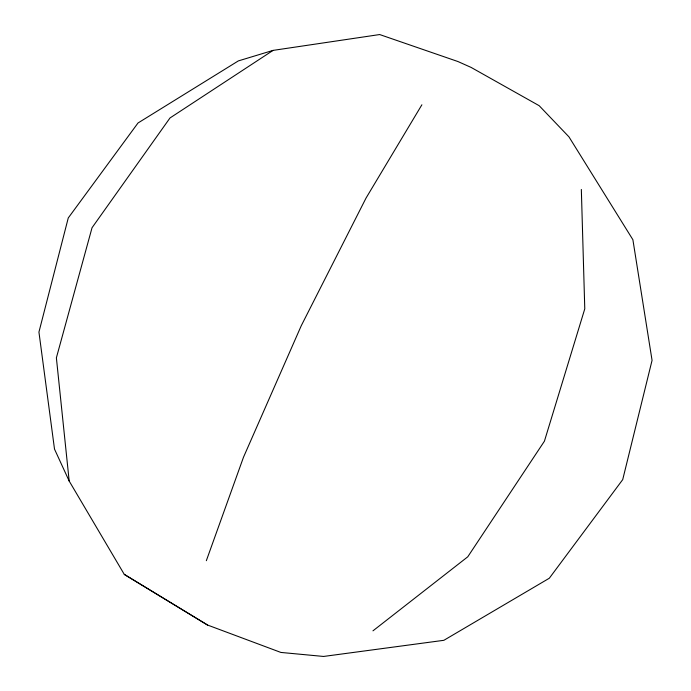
<?xml version="1.0" encoding="UTF-8"?>
<svg xmlns="http://www.w3.org/2000/svg" width="691" height="691" viewBox="0 0 691 691"><rect width="100%" height="100%" fill="white"/><g stroke="black" fill="none" stroke-linecap="round" stroke-linejoin="round"><path stroke-width="1.04" d="M206.333 560.703L243.5 457.209L301.267 325.703L366.04 198.058L421.89 104.782M372.959 630.84L467.772 556.799L544.422 441.186L584.776 308.842L581.338 189.446M273.075 50.391L169.995 117.971L92.041 227.728L56.377 357.826L69.186 481.057L124.285 574.394L207.525 625.027L280.883 652.434L323.578 656.45L443.881 640.307L549.319 578.229L622.712 479.632L652.062 360.356L632.887 239.708L568.952 136.853L539.161 105.688L471.107 67.416L457.952 61.542L379.679 34.55L273.075 50.391L238.335 60.912L138.01 122.989L68.262 217.95L38.938 332.086L54.503 449.098L69.186 481.057M124.285 574.394L207.525 625.027"/></g></svg>
